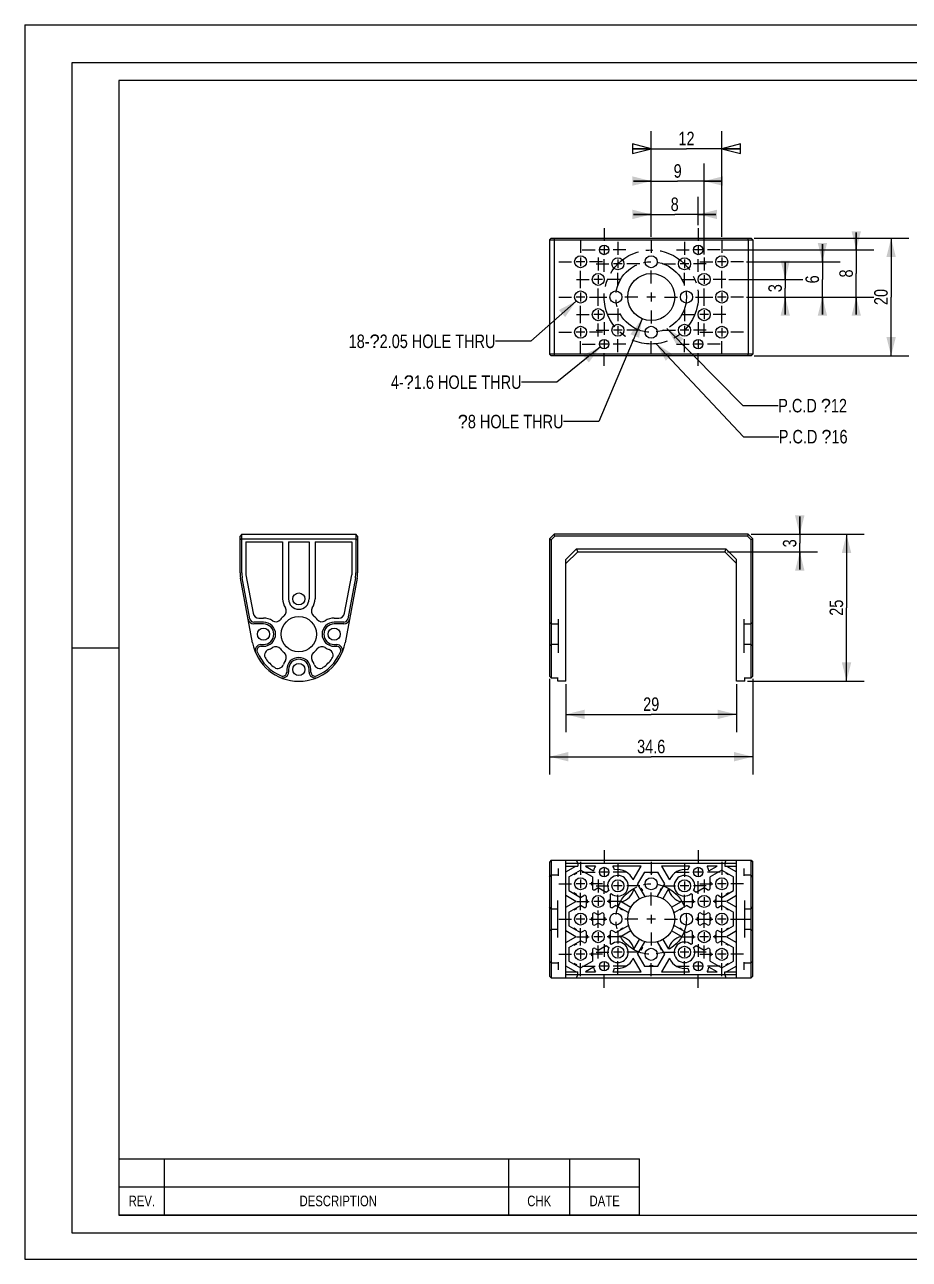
# Model space of a CAD drawing. Header units: millimetres. Extents: x 0 to 297, y 0 to 210.
# Drawn here: x 0 to 150.4, y 0 to 210 of the extents above; entities that cross this region are included whole.
import ezdxf

# ---------------------------------------------------------------- set-up
doc = ezdxf.new("R2010")
doc.units = ezdxf.units.MM
doc.header["$LTSCALE"] = 16.335
doc.linetypes.add('CENTER', pattern=[0.6, 0.375, -0.075, 0.075, -0.075])
doc.layers.get('0').update_dxf_attribs({"linetype": 'CONTINUOUS'})
doc.layers.add('02___PRT_ALL_AXES', color=7, linetype='CONTINUOUS')
doc.layers.add('DEFAULT_1', color=7, linetype='CENTER')
doc.styles.get("Standard").update_dxf_attribs({"font": 'txt', "width": 0.8})
doc.styles.add('TEXTSTYLE_3', font='symbol_asme.ttf')
doc.dimstyles.new('DIMSTYLE_1', dxfattribs={"dimtxt": 2.3, "dimasz": 3.2, "dimexe": 3, "dimexo": 0.5, "dimgap": 0.575, "dimtad": 1, "dimdsep": 46, "dimtxsty": 'Standard', "dimblk": '_FILLED', "dimblk1": '_FILLED', "dimblk2": '_FILLED', "dimcen": 0.09, "dimazin": 2, "dimtp": 0.2, "dimtm": 0.2, "dimtfac": 1, "dimtofl": 0, "dimtmove": 0, "dimatfit": 3, "dimldrblk": '_FILLED', "dimfxl": 0, "dimtolj": 1, "dimarcsym": 0})
doc.dimstyles.new('DIMSTYLE_2', dxfattribs={"dimtxt": 2.3, "dimasz": 3.2, "dimexe": 3, "dimexo": 0.5, "dimgap": 0.575, "dimtad": 1, "dimdsep": 46, "dimtxsty": 'Standard', "dimblk": '_FILLED', "dimblk1": '_FILLED', "dimblk2": '_FILLED', "dimcen": 0.09, "dimazin": 2, "dimtp": 0.1, "dimtm": 0.1, "dimtfac": 1, "dimtofl": 0, "dimtmove": 0, "dimatfit": 3, "dimldrblk": '_FILLED', "dimfxl": 0, "dimtolj": 1, "dimarcsym": 0})
doc.dimstyles.new('DIMSTYLE_3', dxfattribs={"dimtxt": 2.3, "dimasz": 3.2, "dimexe": 3, "dimexo": 0.5, "dimgap": 0.575, "dimtad": 1, "dimdsep": 46, "dimtxsty": 'Standard', "dimblk": '_FILLED', "dimblk1": '_FILLED', "dimblk2": '_FILLED', "dimcen": 0.09, "dimazin": 2, "dimtp": 0.3, "dimtm": 0.3, "dimtfac": 1, "dimtofl": 0, "dimtmove": 0, "dimatfit": 3, "dimldrblk": '_FILLED', "dimfxl": 0, "dimtolj": 1, "dimarcsym": 0})
doc.dimstyles.get("Standard").update_dxf_attribs({"dimtxt": 2.3, "dimasz": 3.2, "dimexe": 3, "dimexo": 0.5, "dimtad": 1, "dimdsep": 46, "dimtxsty": 'Standard', "dimblk": '_FILLED', "dimblk1": '_FILLED', "dimblk2": '_FILLED', "dimcen": 0.09, "dimazin": 2, "dimtol": 1, "dimtp": 0.01, "dimtm": 0.01, "dimtfac": 1, "dimtofl": 0, "dimtmove": 0, "dimatfit": 3, "dimldrblk": '_FILLED', "dimfxl": 0, "dimtolj": 1, "dimarcsym": 0})

# ---------------------------------------------------------------- blocks, each defined once
blk = doc.blocks.new('_FILLED')
at = {"color": 0, "linetype": 'ByBlock'}
blk.add_solid([(0, 0), (-1, 0.25), (-1, -0.25)], dxfattribs=at)
blk = doc.blocks.new('*D2')
at = {"color": 2, "linetype": 'Continuous'}
for p, q in [((124.02, 173.68), (150.31, 173.68)), ((147.31, 173.68), (147.31, 163.68)), ((147.31, 153.68), (147.31, 163.68)), ((124.02, 153.68), (150.31, 153.68))]:
    blk.add_line(p, q, dxfattribs=at)
at = {"color": 2, "linetype": 'Continuous', "xscale": 3.2, "yscale": 3.2, "zscale": 3.2}
for p, rotation in [((147.31, 173.68), 90), ((147.31, 153.68), 270)]:
    blk.add_blockref('_FILLED', p, dxfattribs=dict(at, rotation=rotation))
at = {"color": 2, "linetype": 'Continuous', "insert": (144.43, 163.68), "char_height": 2.3, "width": 3.68, "attachment_point": 2, "rotation": 90, "line_spacing_factor": 0.9}
blk.add_mtext('20', dxfattribs=at)
blk = doc.blocks.new('*D3')
at = {"color": 2, "linetype": 'Continuous'}
for p, q in [((135.63, 169.68), (135.63, 172.68)), ((135.63, 172.68), (135.63, 166.68)), ((122.73, 169.68), (138.63, 169.68)), ((135.63, 160.68), (135.63, 166.68)), ((122.73, 163.68), (138.63, 163.68)), ((135.63, 163.68), (135.63, 160.68))]:
    blk.add_line(p, q, dxfattribs=at)
at = {"color": 2, "linetype": 'Continuous', "xscale": 3.2, "yscale": 3.2, "zscale": 3.2}
for p, rotation in [((135.63, 169.68), 270), ((135.63, 163.68), 90)]:
    blk.add_blockref('_FILLED', p, dxfattribs=dict(at, rotation=rotation))
at = {"color": 2, "linetype": 'Continuous', "insert": (132.75, 166.68), "char_height": 2.3, "width": 1.84, "attachment_point": 2, "rotation": 90, "line_spacing_factor": 0.9}
blk.add_mtext('6', dxfattribs=at)
blk = doc.blocks.new('*D4')
at = {"color": 2, "linetype": 'Continuous'}
for p, q in [((129.31, 166.68), (129.31, 169.68)), ((129.31, 169.68), (129.31, 165.18)), ((119.73, 166.68), (132.31, 166.68)), ((129.31, 160.68), (129.31, 165.18)), ((122.73, 163.68), (132.31, 163.68)), ((129.31, 163.68), (129.31, 160.68))]:
    blk.add_line(p, q, dxfattribs=at)
at = {"color": 2, "linetype": 'Continuous', "xscale": 3.2, "yscale": 3.2, "zscale": 3.2}
for p, rotation in [((129.31, 166.68), 270), ((129.31, 163.68), 90)]:
    blk.add_blockref('_FILLED', p, dxfattribs=dict(at, rotation=rotation))
at = {"color": 2, "linetype": 'Continuous', "insert": (126.43, 165.18), "char_height": 2.3, "width": 1.84, "attachment_point": 2, "rotation": 90, "line_spacing_factor": 0.9}
blk.add_mtext('3', dxfattribs=at)
blk = doc.blocks.new('*D5')
at = {"color": 2, "linetype": 'Continuous'}
for p, q in [((89.22, 98.74), (89.22, 82.49)), ((123.82, 98.74), (123.82, 82.49)), ((89.22, 85.49), (106.52, 85.49)), ((123.82, 85.49), (106.52, 85.49))]:
    blk.add_line(p, q, dxfattribs=at)
at = {"color": 2, "linetype": 'Continuous', "xscale": 3.2, "yscale": 3.2, "zscale": 3.2, "rotation": 180}
blk.add_blockref('_FILLED', (89.22, 85.49), dxfattribs=at)
at = {"color": 2, "linetype": 'Continuous', "xscale": 3.2, "yscale": 3.2, "zscale": 3.2}
blk.add_blockref('_FILLED', (123.82, 85.49), dxfattribs=at)
at = {"color": 2, "linetype": 'Continuous', "insert": (106.52, 88.37), "char_height": 2.3, "width": 7.36, "attachment_point": 2, "line_spacing_factor": 0.9}
blk.add_mtext('34.6', dxfattribs=at)
blk = doc.blocks.new('*D6')
at = {"color": 2, "linetype": 'Continuous'}
for p, q in [((123.52, 123.33), (142.73, 123.33)), ((139.73, 123.33), (139.73, 110.83)), ((139.73, 98.33), (139.73, 110.83)), ((122.92, 98.33), (142.73, 98.33))]:
    blk.add_line(p, q, dxfattribs=at)
at = {"color": 2, "linetype": 'Continuous', "xscale": 3.2, "yscale": 3.2, "zscale": 3.2}
for p, rotation in [((139.73, 123.33), 90), ((139.73, 98.33), 270)]:
    blk.add_blockref('_FILLED', p, dxfattribs=dict(at, rotation=rotation))
at = {"color": 2, "linetype": 'Continuous', "insert": (136.85, 110.83), "char_height": 2.3, "width": 3.68, "attachment_point": 2, "rotation": 90, "line_spacing_factor": 0.9}
blk.add_mtext('25', dxfattribs=at)
blk = doc.blocks.new('*D7')
at = {"color": 2, "linetype": 'Continuous'}
for p, q in [((92.02, 97.83), (92.02, 89.69)), ((121.02, 97.83), (121.02, 89.69)), ((92.02, 92.69), (106.52, 92.69)), ((121.02, 92.69), (106.52, 92.69))]:
    blk.add_line(p, q, dxfattribs=at)
at = {"color": 2, "linetype": 'Continuous', "xscale": 3.2, "yscale": 3.2, "zscale": 3.2, "rotation": 180}
blk.add_blockref('_FILLED', (92.02, 92.69), dxfattribs=at)
at = {"color": 2, "linetype": 'Continuous', "xscale": 3.2, "yscale": 3.2, "zscale": 3.2}
blk.add_blockref('_FILLED', (121.02, 92.69), dxfattribs=at)
at = {"color": 2, "linetype": 'Continuous', "insert": (106.52, 95.57), "char_height": 2.3, "width": 3.68, "attachment_point": 2, "line_spacing_factor": 0.9}
blk.add_mtext('29', dxfattribs=at)
blk = doc.blocks.new('*D8')
at = {"color": 2, "linetype": 'Continuous'}
for p, q in [((141.38, 171.68), (141.38, 174.68)), ((141.38, 174.68), (141.38, 167.68)), ((118.73, 171.68), (144.38, 171.68)), ((141.38, 160.68), (141.38, 167.68)), ((122.73, 163.68), (144.38, 163.68)), ((141.38, 163.68), (141.38, 160.68))]:
    blk.add_line(p, q, dxfattribs=at)
at = {"color": 2, "linetype": 'Continuous', "xscale": 3.2, "yscale": 3.2, "zscale": 3.2}
for p, rotation in [((141.38, 171.68), 270), ((141.38, 163.68), 90)]:
    blk.add_blockref('_FILLED', p, dxfattribs=dict(at, rotation=rotation))
at = {"color": 2, "linetype": 'Continuous', "insert": (138.51, 167.68), "char_height": 2.3, "width": 1.84, "attachment_point": 2, "rotation": 90, "line_spacing_factor": 0.9}
blk.add_mtext('8', dxfattribs=at)
blk = doc.blocks.new('*D9')
at = {"color": 2, "linetype": 'Continuous'}
for p, q in [((106.52, 173.89), (106.52, 180.73)), ((114.52, 175.89), (114.52, 180.73)), ((106.52, 177.73), (103.52, 177.73)), ((103.52, 177.73), (110.52, 177.73)), ((117.52, 177.73), (110.52, 177.73)), ((114.52, 177.73), (117.52, 177.73))]:
    blk.add_line(p, q, dxfattribs=at)
at = {"color": 2, "linetype": 'Continuous', "xscale": 3.2, "yscale": 3.2, "zscale": 3.2}
blk.add_blockref('_FILLED', (106.52, 177.73), dxfattribs=at)
at = {"color": 2, "linetype": 'Continuous', "xscale": 3.2, "yscale": 3.2, "zscale": 3.2, "rotation": 180}
blk.add_blockref('_FILLED', (114.52, 177.73), dxfattribs=at)
at = {"color": 2, "linetype": 'Continuous', "insert": (110.52, 180.6), "char_height": 2.3, "width": 1.84, "attachment_point": 2, "line_spacing_factor": 0.9}
blk.add_mtext('8', dxfattribs=at)
blk = doc.blocks.new('*D10')
at = {"color": 2, "linetype": 'Continuous'}
for p, q in [((106.52, 173.89), (106.52, 186.4)), ((115.52, 170.89), (115.52, 186.4)), ((106.52, 183.4), (103.52, 183.4)), ((103.52, 183.4), (111.02, 183.4)), ((118.52, 183.4), (111.02, 183.4)), ((115.52, 183.4), (118.52, 183.4))]:
    blk.add_line(p, q, dxfattribs=at)
at = {"color": 2, "linetype": 'Continuous', "xscale": 3.2, "yscale": 3.2, "zscale": 3.2}
blk.add_blockref('_FILLED', (106.52, 183.4), dxfattribs=at)
at = {"color": 2, "linetype": 'Continuous', "xscale": 3.2, "yscale": 3.2, "zscale": 3.2, "rotation": 180}
blk.add_blockref('_FILLED', (115.52, 183.4), dxfattribs=at)
at = {"color": 2, "linetype": 'Continuous', "insert": (111.02, 186.27), "char_height": 2.3, "width": 1.84, "attachment_point": 2, "line_spacing_factor": 0.9}
blk.add_mtext('9', dxfattribs=at)
blk = doc.blocks.new('_CLOSED')
at = {"color": 0, "linetype": 'ByBlock'}
for p, q in [((0, 0), (-1, 0.25)), ((-1, 0.25), (-1, -0.25)), ((-1, -0.25), (0, 0)), ((-1, 0), (0, 0))]:
    blk.add_line(p, q, dxfattribs=at)
blk = doc.blocks.new('*D11')
at = {"color": 2, "linetype": 'Continuous'}
for p, q in [((106.52, 173.89), (106.52, 191.91)), ((118.52, 173.89), (118.52, 191.91)), ((106.52, 188.91), (103.52, 188.91)), ((103.52, 188.91), (112.52, 188.91)), ((121.52, 188.91), (112.52, 188.91)), ((118.52, 188.91), (121.52, 188.91))]:
    blk.add_line(p, q, dxfattribs=at)
at = {"color": 2, "linetype": 'Continuous', "xscale": 3.2, "yscale": 3.2, "zscale": 3.2}
blk.add_blockref('_CLOSED', (106.52, 188.91), dxfattribs=at)
at = {"color": 2, "linetype": 'Continuous', "xscale": 3.2, "yscale": 3.2, "zscale": 3.2, "rotation": 180}
blk.add_blockref('_CLOSED', (118.52, 188.91), dxfattribs=at)
at = {"color": 2, "linetype": 'Continuous', "insert": (112.52, 191.79), "char_height": 2.3, "width": 3.68, "attachment_point": 2, "line_spacing_factor": 0.9}
blk.add_mtext('12', dxfattribs=at)
blk = doc.blocks.new('*D12')
at = {"color": 2, "linetype": 'Continuous'}
for p, q in [((131.78, 123.33), (131.78, 126.33)), ((131.78, 126.33), (131.78, 121.83)), ((123.52, 123.33), (134.78, 123.33)), ((131.78, 117.33), (131.78, 121.83)), ((119.52, 120.33), (134.78, 120.33)), ((131.78, 120.33), (131.78, 117.33))]:
    blk.add_line(p, q, dxfattribs=at)
at = {"color": 2, "linetype": 'Continuous', "xscale": 3.2, "yscale": 3.2, "zscale": 3.2}
for p, rotation in [((131.78, 123.33), 270), ((131.78, 120.33), 90)]:
    blk.add_blockref('_FILLED', p, dxfattribs=dict(at, rotation=rotation))
at = {"color": 2, "linetype": 'Continuous', "insert": (128.91, 121.78), "char_height": 2.3, "width": 1.84, "attachment_point": 2, "rotation": 90, "line_spacing_factor": 0.9}
blk.add_mtext('3', dxfattribs=at)

msp = doc.modelspace()

# ---------------------------------------------------------------- linework, layer by layer
at = {"color": 7, "linetype": 'Continuous'}
for p, q in [((0, 210), (0, 0)), ((0, 210), (297, 210)), ((8, 203.5), (8, 4.5)), ((293, 203.5), (8, 203.5)), ((89.22, 173.381), (89.52, 173.681)), ((89.22, 173.381), (89.22, 153.981)), ((89.22, 173.381), (123.82, 173.381)), ((89.52, 173.681), (123.52, 173.681)), ((90.02, 173.381), (90.145, 173.681)), ((90.02, 173.381), (90.02, 153.981)), ((122.896, 173.681), (123.02, 173.381)), ((123.02, 173.381), (123.02, 153.981)), ((123.82, 173.381), (123.52, 173.681)), ((123.82, 173.381), (123.82, 153.981)), ((89.22, 153.981), (89.52, 153.681)), ((123.82, 153.981), (89.22, 153.981)), ((123.52, 153.681), (89.52, 153.681)), ((90.145, 153.681), (90.02, 153.981)), ((123.02, 153.981), (122.896, 153.681)), ((123.82, 153.981), (123.52, 153.681)), ((36.909, 123.325), (36.609, 123.025)), ((36.609, 116.787), (36.609, 123.025)), ((36.909, 122.525), (36.609, 122.401)), ((36.909, 116.787), (36.909, 123.325)), ((36.909, 123.325), (56.309, 123.325)), ((36.909, 122.525), (56.309, 122.525)), ((37.609, 122.025), (37.609, 116.417)), ((37.609, 122.025), (43.859, 122.025)), ((43.859, 122.025), (43.859, 112.325)), ((44.859, 122.025), (44.859, 112.325)), ((44.859, 122.025), (48.359, 122.025)), ((48.359, 122.025), (48.359, 112.325)), ((49.359, 122.025), (49.359, 112.325)), ((49.359, 122.025), (55.609, 122.025)), ((55.609, 122.025), (55.609, 116.417)), ((56.309, 123.325), (56.309, 116.787)), ((56.609, 123.025), (56.309, 123.325)), ((56.309, 122.525), (56.609, 122.401)), ((56.609, 123.025), (56.609, 116.787)), ((90.02, 123.325), (89.22, 122.525)), ((89.22, 122.525), (89.22, 99.188)), ((89.22, 122.525), (89.52, 122.401)), ((90.145, 123.025), (89.52, 122.401)), ((89.52, 122.401), (89.52, 98.888)), ((90.145, 123.025), (90.02, 123.325)), ((123.02, 123.325), (90.02, 123.325)), ((122.896, 123.025), (90.145, 123.025)), ((123.02, 123.325), (122.896, 123.025)), ((123.52, 122.401), (122.896, 123.025)), ((123.82, 122.525), (123.02, 123.325)), ((123.82, 122.525), (123.52, 122.401)), ((123.52, 98.888), (123.52, 122.401)), ((123.82, 99.188), (123.82, 122.525)), ((92.02, 119.032), (93.813, 120.825)), ((92.02, 118.325), (94.02, 120.325)), ((94.02, 120.325), (93.813, 120.825)), ((93.813, 120.825), (119.227, 120.825)), ((94.02, 120.325), (119.02, 120.325)), ((119.227, 120.825), (119.02, 120.325)), ((119.02, 120.325), (121.02, 118.325)), ((119.227, 120.825), (121.02, 119.032)), ((92.02, 98.325), (92.02, 119.032)), ((121.02, 98.325), (121.02, 119.032)), ((38.744, 104.86), (36.693, 115.871)), ((38.288, 108.947), (36.988, 115.926)), ((37.609, 116.417), (38.824, 109.892)), ((54.393, 109.892), (55.609, 116.417)), ((56.524, 115.871), (54.473, 104.86)), ((56.229, 115.926), (54.929, 108.947)), ((40.609, 108.375), (38.976, 108.375)), ((40.609, 108.075), (38.976, 108.075)), ((39.807, 109.075), (40.609, 109.075)), ((52.609, 109.075), (53.41, 109.075)), ((54.241, 108.375), (52.609, 108.375)), ((54.241, 108.075), (52.609, 108.075)), ((89.52, 108.075), (89.22, 108.375)), ((89.52, 108.075), (90.72, 108.075)), ((90.72, 108.892), (90.72, 103.182)), ((122.32, 103.182), (122.32, 108.892)), ((122.32, 108.075), (123.52, 108.075)), ((123.52, 108.075), (123.82, 108.375)), ((8, 104), (16, 104)), ((40.171, 104.575), (40.609, 104.575)), ((40.171, 104.275), (40.609, 104.275)), ((52.609, 104.575), (53.046, 104.575)), ((52.609, 104.275), (53.046, 104.275)), ((89.52, 104.575), (89.22, 104.275)), ((90.72, 104.575), (89.52, 104.575)), ((123.52, 104.575), (122.32, 104.575)), ((123.52, 104.575), (123.82, 104.275)), ((44.559, 100.325), (44.559, 99.888)), ((44.859, 100.325), (44.859, 99.888)), ((48.359, 99.888), (48.359, 100.325)), ((48.659, 99.888), (48.659, 100.325)), ((89.22, 99.188), (89.52, 98.888)), ((89.52, 98.888), (90.62, 98.888)), ((90.62, 98.325), (90.62, 98.968)), ((122.42, 98.325), (122.42, 98.968)), ((122.42, 98.888), (123.52, 98.888)), ((123.82, 99.188), (123.52, 98.888)), ((92.02, 98.325), (90.62, 98.325)), ((122.42, 98.325), (121.02, 98.325)), ((89.52, 67.876), (89.22, 67.576)), ((89.22, 67.576), (89.22, 48.176)), ((89.52, 67.876), (89.52, 47.876)), ((89.52, 67.876), (123.52, 67.876)), ((92.02, 47.876), (92.02, 67.876)), ((92.02, 67.376), (121.02, 67.376)), ((94.02, 67.376), (93.813, 67.876)), ((94.02, 67.376), (94.02, 66.876)), ((119.227, 67.876), (119.02, 67.376)), ((119.02, 67.376), (119.02, 66.876)), ((121.02, 47.876), (121.02, 67.876)), ((123.52, 47.876), (123.52, 67.876)), ((123.52, 67.876), (123.82, 67.576)), ((123.82, 48.176), (123.82, 67.576)), ((89.22, 65.013), (89.52, 65.313)), ((90.72, 65.313), (89.52, 65.313)), ((90.72, 66.491), (90.72, 65.233)), ((92.02, 65.896), (93.716, 66.876)), ((92.02, 66.876), (94.02, 66.876)), ((92.52, 65.03), (94.52, 66.185)), ((93.364, 65.379), (93.304, 65.483)), ((93.797, 65.629), (93.364, 65.379)), ((93.737, 65.733), (93.797, 65.629)), ((96.52, 65.03), (94.52, 66.185)), ((95.324, 66.876), (96.73, 66.064)), ((97.024, 66.876), (95.324, 66.876)), ((104.788, 66.876), (100.017, 66.876)), ((103.429, 64.522), (104.788, 66.876)), ((105.366, 65.876), (104.211, 63.876)), ((105.366, 65.876), (107.675, 65.876)), ((106.27, 65.756), (106.27, 65.876)), ((106.77, 65.756), (106.27, 65.756)), ((106.77, 65.876), (106.77, 65.756)), ((108.83, 63.876), (107.675, 65.876)), ((108.252, 66.876), (109.611, 64.522)), ((113.024, 66.876), (108.252, 66.876)), ((117.716, 66.876), (116.017, 66.876)), ((116.31, 66.064), (117.716, 66.876)), ((118.52, 66.185), (116.52, 65.03)), ((118.52, 66.185), (120.52, 65.03)), ((119.02, 66.876), (121.02, 66.876)), ((119.244, 65.629), (119.304, 65.733)), ((119.677, 65.379), (119.244, 65.629)), ((119.324, 66.876), (121.02, 65.896)), ((119.737, 65.483), (119.677, 65.379)), ((122.32, 65.233), (122.32, 66.491)), ((123.52, 65.313), (122.32, 65.313)), ((123.82, 65.013), (123.52, 65.313)), ((92.52, 65.03), (92.52, 62.721)), ((96.4, 63.626), (96.4, 64.126)), ((96.4, 64.126), (96.52, 64.126)), ((96.52, 63.626), (96.4, 63.626)), ((96.52, 65.03), (96.52, 63.127)), ((97.52, 63.185), (96.97, 62.868)), ((98.887, 62.396), (97.52, 63.185)), ((104.52, 61.34), (103.561, 63.001)), ((105.366, 61.876), (104.211, 63.876)), ((104.663, 63.092), (104.767, 63.152)), ((104.767, 63.152), (105.017, 62.719)), ((107.675, 61.876), (108.83, 63.876)), ((108.023, 62.719), (108.273, 63.152)), ((108.273, 63.152), (108.377, 63.092)), ((109.479, 63.001), (108.52, 61.34)), ((115.52, 63.185), (114.154, 62.396)), ((116.07, 62.868), (115.52, 63.185)), ((116.52, 63.127), (116.52, 65.03)), ((116.52, 64.126), (116.64, 64.126)), ((116.64, 63.626), (116.52, 63.626)), ((116.64, 64.126), (116.64, 63.626)), ((120.52, 62.721), (120.52, 65.03)), ((90.62, 54.733), (90.62, 61.019)), ((93.716, 60.876), (92.02, 61.855)), ((92.52, 62.721), (94.52, 61.566)), ((93.304, 62.269), (93.364, 62.373)), ((93.364, 62.373), (93.797, 62.123)), ((93.797, 62.123), (93.737, 62.019)), ((94.52, 61.566), (95.07, 61.884)), ((95.52, 60.127), (95.52, 61.624)), ((95.52, 61.126), (95.64, 61.126)), ((95.64, 61.126), (95.64, 60.626)), ((99.308, 62.731), (98.887, 62.396)), ((99.4, 60.626), (99.4, 61.126)), ((99.4, 61.126), (99.52, 61.126)), ((99.52, 62.03), (99.731, 62.198)), ((99.52, 62.03), (99.52, 60.127)), ((105.017, 62.719), (104.913, 62.659)), ((105.366, 61.876), (105.366, 61.705)), ((107.675, 61.705), (107.675, 61.876)), ((108.127, 62.659), (108.023, 62.719)), ((113.309, 62.198), (113.52, 62.03)), ((113.52, 60.127), (113.52, 62.03)), ((113.52, 61.126), (113.64, 61.126)), ((113.64, 61.126), (113.64, 60.626)), ((114.154, 62.396), (113.733, 62.731)), ((117.4, 61.126), (117.52, 61.126)), ((117.4, 60.626), (117.4, 61.126)), ((117.52, 61.624), (117.52, 60.127)), ((117.97, 61.884), (118.52, 61.566)), ((118.52, 61.566), (120.52, 62.721)), ((119.244, 62.123), (119.677, 62.373)), ((119.304, 62.019), (119.244, 62.123)), ((121.02, 61.855), (119.324, 60.876)), ((119.677, 62.373), (119.737, 62.269)), ((122.42, 54.733), (122.42, 61.019)), ((89.52, 59.626), (89.22, 59.926)), ((89.52, 59.626), (90.62, 59.626)), ((92.02, 59.896), (93.716, 60.876)), ((92.52, 59.03), (94.52, 60.185)), ((92.52, 59.03), (92.52, 56.721)), ((93.364, 59.379), (93.304, 59.483)), ((93.797, 59.629), (93.364, 59.379)), ((93.737, 59.733), (93.797, 59.629)), ((95.07, 59.868), (94.52, 60.185)), ((95.64, 60.626), (95.52, 60.626)), ((96.97, 58.884), (97.52, 58.566)), ((97.52, 58.566), (98.07, 58.884)), ((99.52, 60.626), (99.4, 60.626)), ((100.52, 60.185), (99.97, 59.868)), ((100.52, 60.185), (102.52, 59.03)), ((101.244, 59.629), (101.304, 59.733)), ((101.677, 59.379), (101.244, 59.629)), ((101.395, 60.835), (103.056, 59.876)), ((101.737, 59.483), (101.677, 59.379)), ((102.691, 59.03), (102.52, 59.03)), ((109.984, 59.876), (111.645, 60.835)), ((110.52, 59.03), (110.35, 59.03)), ((110.52, 59.03), (112.52, 60.185)), ((111.364, 59.379), (111.304, 59.483)), ((111.797, 59.629), (111.364, 59.379)), ((111.737, 59.733), (111.797, 59.629)), ((113.07, 59.868), (112.52, 60.185)), ((113.64, 60.626), (113.52, 60.626)), ((114.97, 58.884), (115.52, 58.566)), ((115.52, 58.566), (116.07, 58.884)), ((117.52, 60.626), (117.4, 60.626)), ((118.52, 60.185), (117.97, 59.868)), ((118.52, 60.185), (120.52, 59.03)), ((119.244, 59.629), (119.304, 59.733)), ((119.677, 59.379), (119.244, 59.629)), ((119.324, 60.876), (121.02, 59.896)), ((119.737, 59.483), (119.677, 59.379)), ((120.52, 56.721), (120.52, 59.03)), ((122.42, 59.626), (123.52, 59.626)), ((123.52, 59.626), (123.82, 59.926)), ((92.52, 56.721), (94.52, 55.566)), ((96.4, 57.626), (96.4, 58.126)), ((96.4, 58.126), (96.52, 58.126)), ((96.52, 57.626), (96.4, 57.626)), ((96.52, 58.624), (96.52, 57.127)), ((97.52, 57.185), (96.97, 56.868)), ((98.07, 56.868), (97.52, 57.185)), ((98.52, 57.127), (98.52, 58.624)), ((98.52, 58.126), (98.64, 58.126)), ((98.64, 57.626), (98.52, 57.626)), ((98.64, 58.126), (98.64, 57.626)), ((100.52, 55.566), (102.52, 56.721)), ((102.52, 56.721), (102.691, 56.721)), ((110.35, 56.721), (110.52, 56.721)), ((110.52, 56.721), (112.52, 55.566)), ((114.4, 58.126), (114.52, 58.126)), ((114.4, 57.626), (114.4, 58.126)), ((114.52, 57.626), (114.4, 57.626)), ((114.52, 58.624), (114.52, 57.127)), ((115.52, 57.185), (114.97, 56.868)), ((116.07, 56.868), (115.52, 57.185)), ((116.52, 57.127), (116.52, 58.624)), ((116.52, 58.126), (116.64, 58.126)), ((116.64, 57.626), (116.52, 57.626)), ((116.64, 58.126), (116.64, 57.626)), ((118.52, 55.566), (120.52, 56.721)), ((89.52, 56.126), (89.22, 55.826)), ((90.62, 56.126), (89.52, 56.126)), ((93.716, 54.876), (92.02, 55.855)), ((92.02, 53.896), (93.716, 54.876)), ((93.304, 56.269), (93.364, 56.373)), ((93.364, 56.373), (93.797, 56.123)), ((93.797, 56.123), (93.737, 56.019)), ((94.52, 55.566), (95.07, 55.884)), ((95.52, 54.127), (95.52, 55.624)), ((95.52, 55.126), (95.64, 55.126)), ((95.64, 54.626), (95.52, 54.626)), ((95.64, 55.126), (95.64, 54.626)), ((99.4, 54.626), (99.4, 55.126)), ((99.4, 55.126), (99.52, 55.126)), ((99.52, 54.626), (99.4, 54.626)), ((99.52, 55.624), (99.52, 53.721)), ((99.97, 55.884), (100.52, 55.566)), ((101.244, 56.123), (101.677, 56.373)), ((101.304, 56.019), (101.244, 56.123)), ((103.056, 55.876), (101.395, 54.917)), ((101.677, 56.373), (101.737, 56.269)), ((111.645, 54.917), (109.984, 55.876)), ((111.304, 56.269), (111.364, 56.373)), ((111.364, 56.373), (111.797, 56.123)), ((111.797, 56.123), (111.737, 56.019)), ((112.52, 55.566), (113.07, 55.884)), ((113.52, 53.721), (113.52, 55.624)), ((113.52, 55.126), (113.64, 55.126)), ((113.64, 54.626), (113.52, 54.626)), ((113.64, 55.126), (113.64, 54.626)), ((117.4, 55.126), (117.52, 55.126)), ((117.4, 54.626), (117.4, 55.126)), ((117.52, 54.626), (117.4, 54.626)), ((117.52, 55.624), (117.52, 54.127)), ((117.97, 55.884), (118.52, 55.566)), ((119.244, 56.123), (119.677, 56.373)), ((119.304, 56.019), (119.244, 56.123)), ((121.02, 55.855), (119.324, 54.876)), ((119.324, 54.876), (121.02, 53.896)), ((119.677, 56.373), (119.737, 56.269)), ((123.52, 56.126), (122.42, 56.126)), ((123.52, 56.126), (123.82, 55.826)), ((92.52, 53.03), (94.52, 54.185)), ((92.52, 53.03), (92.52, 50.721)), ((93.364, 53.379), (93.304, 53.483)), ((93.797, 53.629), (93.364, 53.379)), ((93.737, 53.733), (93.797, 53.629)), ((95.07, 53.868), (94.52, 54.185)), ((96.52, 52.624), (96.52, 50.721)), ((96.97, 52.884), (97.52, 52.566)), ((97.52, 52.566), (98.887, 53.355)), ((98.887, 53.355), (99.308, 53.02)), ((99.731, 53.553), (99.52, 53.721)), ((103.561, 52.751), (104.52, 54.412)), ((104.211, 51.876), (105.366, 53.876)), ((104.767, 52.599), (104.663, 52.659)), ((105.017, 53.032), (104.767, 52.599)), ((104.913, 53.092), (105.017, 53.032)), ((105.366, 54.046), (105.366, 53.876)), ((107.675, 53.876), (107.675, 54.046)), ((108.83, 51.876), (107.675, 53.876)), ((108.023, 53.032), (108.127, 53.092)), ((108.273, 52.599), (108.023, 53.032)), ((108.377, 52.659), (108.273, 52.599)), ((108.52, 54.412), (109.479, 52.751)), ((113.52, 53.721), (113.309, 53.553)), ((113.733, 53.02), (114.154, 53.355)), ((114.154, 53.355), (115.52, 52.566)), ((115.52, 52.566), (116.07, 52.884)), ((116.52, 50.721), (116.52, 52.624)), ((118.52, 54.185), (117.97, 53.868)), ((118.52, 54.185), (120.52, 53.03)), ((119.244, 53.629), (119.304, 53.733)), ((119.677, 53.379), (119.244, 53.629)), ((119.737, 53.483), (119.677, 53.379)), ((120.52, 50.721), (120.52, 53.03)), ((89.22, 50.739), (89.52, 50.439)), ((89.52, 50.439), (90.72, 50.439)), ((90.72, 50.519), (90.72, 49.26)), ((92.52, 50.721), (94.52, 49.566)), ((94.52, 49.566), (96.52, 50.721)), ((96.4, 51.626), (96.4, 52.126)), ((96.4, 52.126), (96.52, 52.126)), ((96.52, 51.626), (96.4, 51.626)), ((104.788, 48.876), (103.429, 51.23)), ((104.211, 51.876), (105.366, 49.876)), ((107.675, 49.876), (108.83, 51.876)), ((109.611, 51.23), (108.252, 48.876)), ((116.52, 52.126), (116.64, 52.126)), ((116.64, 51.626), (116.52, 51.626)), ((116.52, 50.721), (118.52, 49.566)), ((116.64, 52.126), (116.64, 51.626)), ((118.52, 49.566), (120.52, 50.721)), ((122.32, 49.26), (122.32, 50.519)), ((122.32, 50.439), (123.52, 50.439)), ((123.82, 50.739), (123.52, 50.439)), ((93.716, 48.876), (92.02, 49.855)), ((92.02, 48.876), (94.02, 48.876)), ((121.02, 48.376), (92.02, 48.376)), ((93.304, 50.269), (93.364, 50.373)), ((93.364, 50.373), (93.797, 50.123)), ((93.797, 50.123), (93.737, 50.019)), ((93.813, 47.876), (94.02, 48.376)), ((94.02, 48.376), (94.02, 48.876)), ((96.73, 49.688), (95.324, 48.876)), ((95.324, 48.876), (97.024, 48.876)), ((100.017, 48.876), (104.788, 48.876)), ((105.366, 49.876), (107.675, 49.876)), ((106.27, 49.996), (106.77, 49.996)), ((106.27, 49.876), (106.27, 49.996)), ((106.77, 49.996), (106.77, 49.876)), ((108.252, 48.876), (113.024, 48.876)), ((116.017, 48.876), (117.716, 48.876)), ((117.716, 48.876), (116.31, 49.688)), ((119.02, 48.876), (121.02, 48.876)), ((119.02, 48.376), (119.02, 48.876)), ((119.02, 48.376), (119.227, 47.876)), ((119.244, 50.123), (119.677, 50.373)), ((119.304, 50.019), (119.244, 50.123)), ((121.02, 49.855), (119.324, 48.876)), ((119.677, 50.373), (119.737, 50.269)), ((89.52, 47.876), (89.22, 48.176)), ((89.52, 47.876), (123.52, 47.876)), ((123.52, 47.876), (123.82, 48.176)), ((8, 4.5), (293, 4.5)), ((0, 0), (297, 0))]:
    msp.add_line(p, q, dxfattribs=at)
at = {"color": 1, "linetype": 'Continuous'}
for p, q in [((16, 200.5), (16, 7.5)), ((290, 200.5), (16, 200.5)), ((16, 7.5), (290, 7.5))]:
    msp.add_line(p, q, dxfattribs=at)
at = {"color": 2, "linetype": 'Continuous'}
for p, q in [((16.042, 7.546), (16.042, 17.078)), ((16.042, 17.078), (104.542, 17.078)), ((23.792, 7.546), (23.792, 17.078)), ((82.292, 7.546), (82.292, 17.078)), ((92.667, 7.546), (92.667, 17.078)), ((104.542, 7.546), (104.542, 17.078)), ((16.042, 12.312), (104.542, 12.312)), ((16.042, 7.546), (104.542, 7.546))]:
    msp.add_line(p, q, dxfattribs=at)
at = {"color": 7, "linetype": 'Continuous'}
for centre, radius in [((98.52, 171.681), 0.8), ((114.52, 171.681), 0.8), ((98.52, 155.681), 0.8), ((114.52, 155.681), 0.8), ((46.609, 106.325), 3), ((46.609, 100.325), 1.025), ((98.52, 65.876), 0.8), ((114.52, 65.876), 0.8), ((94.52, 63.876), 1.025), ((100.863, 63.533), 1.025), ((106.52, 63.876), 1.025), ((112.177, 63.533), 1.025), ((118.52, 63.876), 1.025), ((97.52, 60.876), 1.025), ((106.52, 57.876), 4), ((115.52, 60.876), 1.025), ((94.52, 57.876), 1.025), ((100.52, 57.876), 1.025), ((112.52, 57.876), 1.025), ((118.52, 57.876), 1.025), ((97.52, 54.876), 1.025), ((115.52, 54.876), 1.025), ((94.52, 51.876), 1.025), ((100.863, 52.219), 1.025), ((106.52, 51.876), 1.025), ((112.177, 52.219), 1.025), ((118.52, 51.876), 1.025), ((98.52, 49.876), 0.8), ((114.52, 49.876), 0.8)]:
    msp.add_circle(centre, radius, dxfattribs=at)
for centre, radius, start, end in [((41.609, 116.787), 5, 180, 190.5501), ((41.609, 116.787), 4.7, 180, 190.5501), ((51.609, 116.787), 4.7, 349.4499, 360), ((51.609, 116.787), 5, 349.4499, 360), ((46.609, 112.325), 2.75, 180, 213.84475), ((46.609, 112.325), 1.75, 180, 360), ((46.609, 112.325), 2.75, 326.15525, 360), ((39.807, 110.075), 1, 190.5501, 270), ((46.609, 106.325), 4, 128.52912, 141.47088), ((43.494, 110.237), 1, 308.52912, 33.84475), ((49.723, 110.237), 1, 146.15525, 231.47088), ((46.609, 106.325), 4, 38.52912, 51.47088), ((53.41, 110.075), 1, 270, 349.4499), ((38.976, 109.075), 1, 190.5501, 270), ((38.976, 109.075), 0.7, 190.5501, 270), ((40.609, 106.325), 2.75, 56.15525, 90), ((40.609, 106.325), 2.05, 270, 90), ((40.609, 106.325), 1.75, 270, 90), ((42.697, 109.44), 1, 236.15525, 321.47088), ((50.52, 109.44), 1, 218.52912, 303.84475), ((52.609, 106.325), 2.05, 90, 270), ((52.609, 106.325), 1.75, 90, 270), ((52.609, 106.325), 2.75, 90, 123.84475), ((54.241, 109.075), 0.7, 270, 349.4499), ((54.241, 109.075), 1, 270, 349.4499), ((46.609, 106.325), 8, 190.5501, 349.4499), ((40.171, 103.575), 1, 90, 203.1324), ((40.171, 103.575), 0.7, 90, 203.1324), ((46.609, 106.325), 7.7, 203.1324, 246.8676), ((41.78, 102.763), 1, 108.20996, 216.41991), ((40.609, 106.325), 2.75, 288.20996, 303.84475), ((42.697, 103.211), 1, 38.52912, 123.84475), ((46.609, 106.325), 4, 218.52912, 231.47088), ((43.494, 102.414), 1, 326.15525, 51.47088), ((49.723, 102.414), 1, 128.52912, 213.84475), ((46.609, 106.325), 4, 308.52912, 321.47088), ((46.609, 106.325), 7.7, 293.1324, 336.8676), ((50.52, 103.211), 1, 56.15525, 141.47088), ((52.609, 106.325), 2.75, 236.15525, 251.79004), ((51.437, 102.763), 1, 323.58009, 71.79004), ((53.046, 103.575), 1, 336.8676, 90), ((53.046, 103.575), 0.7, 336.8676, 90), ((46.609, 106.325), 7, 216.41991, 233.58009), ((43.046, 101.497), 1, 233.58009, 341.79004), ((46.609, 100.325), 2.75, 146.15525, 161.79004), ((46.609, 100.325), 2.05, 0, 180), ((46.609, 100.325), 1.75, 0, 180), ((46.609, 100.325), 2.75, 18.20996, 33.84475), ((50.171, 101.497), 1, 198.20996, 306.41991), ((46.609, 106.325), 7, 306.41991, 323.58009), ((43.859, 99.888), 1, 246.8676, 360), ((43.859, 99.888), 0.7, 246.8676, 360), ((49.359, 99.888), 1, 180, 293.1324), ((49.359, 99.888), 0.7, 180, 293.1324), ((98.52, 65.876), 1.8, 146.25101, 173.99738), ((100.863, 63.533), 1.75, 229.68927, 207.26025), ((98.52, 65.876), 1.8, 11.07322, 33.74899), ((100.863, 63.533), 2.75, 21.08639, 102.10439), ((112.177, 63.533), 2.75, 77.89561, 158.91361), ((112.177, 63.533), 1.75, 332.73975, 310.31073), ((114.52, 65.876), 1.8, 146.25101, 168.92678), ((114.52, 65.876), 1.8, 6.00262, 33.74899), ((96.82, 63.127), 0.3, 180, 300), ((100.863, 63.533), 2.75, 281.15534, 348.84466), ((112.177, 63.533), 2.75, 191.15534, 258.84466), ((116.22, 63.127), 0.3, 240, 360), ((95.22, 61.624), 0.3, 0, 120), ((117.82, 61.624), 0.3, 60, 180), ((95.22, 60.127), 0.3, 240, 360), ((96.82, 58.624), 0.3, 60, 180), ((98.22, 58.624), 0.3, 0, 120), ((99.82, 60.127), 0.3, 180, 300), ((113.22, 60.127), 0.3, 240, 360), ((114.82, 58.624), 0.3, 60, 180), ((116.22, 58.624), 0.3, 0, 120), ((117.82, 60.127), 0.3, 180, 300), ((96.82, 57.127), 0.3, 180, 300), ((98.22, 57.127), 0.3, 240, 360), ((114.82, 57.127), 0.3, 180, 300), ((116.22, 57.127), 0.3, 240, 360), ((95.22, 55.624), 0.3, 0, 120), ((99.82, 55.624), 0.3, 60, 180), ((100.863, 52.219), 2.75, 11.15534, 78.84466), ((112.177, 52.219), 2.75, 101.15534, 168.84466), ((113.22, 55.624), 0.3, 0, 120), ((117.82, 55.624), 0.3, 60, 180), ((95.22, 54.127), 0.3, 240, 360), ((96.82, 52.624), 0.3, 60, 180), ((100.863, 52.219), 1.75, 152.73975, 130.31073), ((112.177, 52.219), 1.75, 49.68927, 27.26025), ((116.22, 52.624), 0.3, 0, 120), ((117.82, 54.127), 0.3, 180, 300), ((100.863, 52.219), 2.75, 257.89561, 338.91361), ((112.177, 52.219), 2.75, 201.08639, 282.10439), ((98.52, 49.876), 1.8, 186.00262, 213.74899), ((98.52, 49.876), 1.8, 326.25101, 348.92678), ((114.52, 49.876), 1.8, 191.07322, 213.74899), ((114.52, 49.876), 1.8, 326.25101, 353.99738)]:
    msp.add_arc(centre, radius, start, end, dxfattribs=at)
at = {"layer": '02___PRT_ALL_AXES', "color": 7, "linetype": 'CENTER'}
for p, q in [((98.52, 175.394), (98.52, 173.231)), ((114.52, 175.394), (114.52, 173.231)), ((94.52, 173.394), (94.52, 171.206)), ((100.863, 173.051), (100.863, 170.863)), ((106.52, 173.394), (106.52, 171.206)), ((112.177, 173.051), (112.177, 170.863)), ((118.52, 173.394), (118.52, 171.206)), ((94.808, 171.681), (96.97, 171.681)), ((97.52, 170.394), (97.52, 168.206)), ((98.52, 167.969), (98.52, 170.131)), ((102.233, 171.681), (100.07, 171.681)), ((110.808, 171.681), (112.97, 171.681)), ((114.52, 167.969), (114.52, 170.131)), ((115.52, 170.394), (115.52, 168.206)), ((118.233, 171.681), (116.07, 171.681)), ((90.808, 169.681), (92.995, 169.681)), ((94.52, 165.206), (94.52, 168.156)), ((98.233, 169.681), (96.045, 169.681)), ((97.151, 169.338), (99.338, 169.338)), ((104.576, 169.338), (102.388, 169.338)), ((106.52, 165.969), (106.52, 168.181)), ((108.465, 169.338), (110.652, 169.338)), ((115.89, 169.338), (113.702, 169.338)), ((114.808, 169.681), (116.995, 169.681)), ((118.52, 165.206), (118.52, 168.156)), ((122.233, 169.681), (120.045, 169.681)), ((93.808, 166.681), (95.995, 166.681)), ((101.233, 166.681), (99.045, 166.681)), ((100.863, 165.626), (100.863, 167.813)), ((111.808, 166.681), (113.995, 166.681)), ((112.177, 165.626), (112.177, 167.813)), ((119.233, 166.681), (117.045, 166.681)), ((97.52, 162.206), (97.52, 165.156)), ((115.52, 162.206), (115.52, 165.156)), ((90.808, 163.681), (92.995, 163.681)), ((94.52, 159.206), (94.52, 162.156)), ((96.045, 163.681), (98.995, 163.681)), ((100.863, 161.737), (100.863, 159.549)), ((104.233, 163.681), (102.02, 163.681)), ((108.808, 163.681), (111.02, 163.681)), ((112.177, 161.737), (112.177, 159.549)), ((114.045, 163.681), (116.995, 163.681)), ((118.52, 159.206), (118.52, 162.156)), ((122.233, 163.681), (120.045, 163.681)), ((93.808, 160.681), (95.995, 160.681)), ((101.233, 160.681), (99.045, 160.681)), ((106.52, 161.394), (106.52, 159.181)), ((111.808, 160.681), (113.995, 160.681)), ((119.233, 160.681), (117.045, 160.681)), ((90.808, 157.681), (92.995, 157.681)), ((98.233, 157.681), (96.045, 157.681)), ((97.151, 158.024), (99.338, 158.024)), ((97.52, 156.969), (97.52, 159.156)), ((98.52, 159.394), (98.52, 157.231)), ((104.576, 158.024), (102.388, 158.024)), ((108.465, 158.024), (110.652, 158.024)), ((115.89, 158.024), (113.702, 158.024)), ((114.52, 159.394), (114.52, 157.231)), ((114.808, 157.681), (116.995, 157.681)), ((115.52, 156.969), (115.52, 159.156)), ((122.233, 157.681), (120.045, 157.681)), ((94.52, 153.969), (94.52, 156.156)), ((94.808, 155.681), (96.97, 155.681)), ((102.233, 155.681), (100.07, 155.681)), ((100.863, 154.312), (100.863, 156.499)), ((106.52, 153.969), (106.52, 156.156)), ((110.808, 155.681), (112.97, 155.681)), ((112.177, 154.312), (112.177, 156.499)), ((118.233, 155.681), (116.07, 155.681)), ((118.52, 153.969), (118.52, 156.156)), ((98.52, 151.969), (98.52, 154.131)), ((114.52, 151.969), (114.52, 154.131)), ((98.52, 69.588), (98.52, 67.426)), ((114.52, 69.588), (114.52, 67.426)), ((94.52, 67.588), (94.52, 65.401)), ((100.863, 67.245), (100.863, 65.058)), ((106.52, 67.588), (106.52, 65.401)), ((112.177, 67.245), (112.177, 65.058)), ((118.52, 67.588), (118.52, 65.401)), ((94.808, 65.876), (96.97, 65.876)), ((102.233, 65.876), (100.07, 65.876)), ((110.808, 65.876), (112.97, 65.876)), ((118.233, 65.876), (116.07, 65.876)), ((90.808, 63.876), (92.995, 63.876)), ((98.233, 63.876), (96.045, 63.876)), ((97.151, 63.533), (99.338, 63.533)), ((97.52, 64.588), (97.52, 62.401)), ((98.52, 62.163), (98.52, 64.326)), ((104.576, 63.533), (102.388, 63.533)), ((108.465, 63.533), (110.652, 63.533)), ((115.89, 63.533), (113.702, 63.533)), ((114.52, 62.163), (114.52, 64.326)), ((114.808, 63.876), (116.995, 63.876)), ((115.52, 64.588), (115.52, 62.401)), ((122.233, 63.876), (120.045, 63.876)), ((94.52, 59.401), (94.52, 62.351)), ((100.863, 59.82), (100.863, 62.008)), ((106.52, 60.163), (106.52, 62.376)), ((112.177, 59.82), (112.177, 62.008)), ((118.52, 59.401), (118.52, 62.351)), ((93.808, 60.876), (95.995, 60.876)), ((97.52, 56.401), (97.52, 59.351)), ((101.233, 60.876), (99.045, 60.876)), ((111.808, 60.876), (113.995, 60.876)), ((115.52, 56.401), (115.52, 59.351)), ((119.233, 60.876), (117.045, 60.876)), ((90.808, 57.876), (92.995, 57.876)), ((96.045, 57.876), (98.995, 57.876)), ((104.233, 57.876), (102.02, 57.876)), ((108.808, 57.876), (111.02, 57.876)), ((114.045, 57.876), (116.995, 57.876)), ((120.02, 57.876), (123.32, 57.876)), ((93.808, 54.876), (95.995, 54.876)), ((94.52, 53.401), (94.52, 56.351)), ((101.233, 54.876), (99.045, 54.876)), ((100.863, 55.931), (100.863, 53.744)), ((106.52, 55.588), (106.52, 53.376)), ((111.808, 54.876), (113.995, 54.876)), ((112.177, 55.931), (112.177, 53.744)), ((119.233, 54.876), (117.045, 54.876)), ((118.52, 53.401), (118.52, 56.351)), ((97.52, 51.163), (97.52, 53.351)), ((98.52, 53.588), (98.52, 51.426)), ((114.52, 53.588), (114.52, 51.426)), ((115.52, 51.163), (115.52, 53.351)), ((90.808, 51.876), (92.995, 51.876)), ((98.233, 51.876), (96.045, 51.876)), ((97.151, 52.219), (99.338, 52.219)), ((100.863, 48.506), (100.863, 50.694)), ((104.576, 52.219), (102.388, 52.219)), ((108.465, 52.219), (110.652, 52.219)), ((112.177, 48.506), (112.177, 50.694)), ((115.89, 52.219), (113.702, 52.219)), ((114.808, 51.876), (116.995, 51.876)), ((122.233, 51.876), (120.045, 51.876)), ((94.52, 48.163), (94.52, 50.351)), ((94.808, 49.876), (96.97, 49.876)), ((98.52, 46.163), (98.52, 48.326)), ((102.233, 49.876), (100.07, 49.876)), ((106.52, 48.163), (106.52, 50.351)), ((110.808, 49.876), (112.97, 49.876)), ((114.52, 46.163), (114.52, 48.326)), ((118.233, 49.876), (116.07, 49.876)), ((118.52, 48.163), (118.52, 50.351))]:
    msp.add_line(p, q, dxfattribs=at)
at = {"layer": '02___PRT_ALL_AXES', "color": 7, "linetype": 'Continuous'}
for p, q in [((98.52, 172.424), (98.52, 170.939)), ((114.52, 172.424), (114.52, 170.939)), ((94.52, 170.424), (94.52, 168.939)), ((99.263, 171.681), (97.778, 171.681)), ((115.263, 171.681), (113.778, 171.681)), ((118.52, 170.424), (118.52, 168.939)), ((95.263, 169.681), (93.778, 169.681)), ((101.606, 169.338), (100.121, 169.338)), ((100.863, 170.081), (100.863, 168.596)), ((112.92, 169.338), (111.435, 169.338)), ((112.177, 170.081), (112.177, 168.596)), ((119.263, 169.681), (117.778, 169.681)), ((98.263, 166.681), (96.778, 166.681)), ((97.52, 167.424), (97.52, 165.939)), ((116.263, 166.681), (114.778, 166.681)), ((115.52, 167.424), (115.52, 165.939)), ((94.52, 164.424), (94.52, 162.939)), ((106.52, 164.424), (106.52, 162.939)), ((118.52, 164.424), (118.52, 162.939)), ((95.263, 163.681), (93.778, 163.681)), ((107.263, 163.681), (105.778, 163.681)), ((119.263, 163.681), (117.778, 163.681)), ((98.263, 160.681), (96.778, 160.681)), ((97.52, 161.424), (97.52, 159.939)), ((116.263, 160.681), (114.778, 160.681)), ((115.52, 161.424), (115.52, 159.939)), ((95.263, 157.681), (93.778, 157.681)), ((94.52, 158.424), (94.52, 156.939)), ((101.606, 158.024), (100.121, 158.024)), ((100.863, 158.767), (100.863, 157.282)), ((112.92, 158.024), (111.435, 158.024)), ((112.177, 158.767), (112.177, 157.282)), ((119.263, 157.681), (117.778, 157.681)), ((118.52, 158.424), (118.52, 156.939)), ((99.263, 155.681), (97.778, 155.681)), ((98.52, 156.424), (98.52, 154.939)), ((115.263, 155.681), (113.778, 155.681)), ((114.52, 156.424), (114.52, 154.939)), ((99.263, 65.876), (97.778, 65.876)), ((98.52, 66.618), (98.52, 65.133)), ((115.263, 65.876), (113.778, 65.876)), ((114.52, 66.618), (114.52, 65.133)), ((95.263, 63.876), (93.778, 63.876)), ((94.52, 64.618), (94.52, 63.133)), ((101.606, 63.533), (100.121, 63.533)), ((100.863, 64.275), (100.863, 62.79)), ((112.92, 63.533), (111.435, 63.533)), ((112.177, 64.275), (112.177, 62.79)), ((119.263, 63.876), (117.778, 63.876)), ((118.52, 64.618), (118.52, 63.133)), ((97.52, 61.618), (97.52, 60.133)), ((115.52, 61.618), (115.52, 60.133)), ((98.263, 60.876), (96.778, 60.876)), ((116.263, 60.876), (114.778, 60.876)), ((95.263, 57.876), (93.778, 57.876)), ((94.52, 58.618), (94.52, 57.133)), ((107.263, 57.876), (105.778, 57.876)), ((106.52, 58.618), (106.52, 57.133)), ((119.263, 57.876), (117.778, 57.876)), ((118.52, 58.618), (118.52, 57.133)), ((98.263, 54.876), (96.778, 54.876)), ((97.52, 55.618), (97.52, 54.133)), ((116.263, 54.876), (114.778, 54.876)), ((115.52, 55.618), (115.52, 54.133)), ((94.52, 52.618), (94.52, 51.133)), ((100.863, 52.961), (100.863, 51.476)), ((112.177, 52.961), (112.177, 51.476)), ((118.52, 52.618), (118.52, 51.133)), ((95.263, 51.876), (93.778, 51.876)), ((98.52, 50.618), (98.52, 49.133)), ((101.606, 52.219), (100.121, 52.219)), ((112.92, 52.219), (111.435, 52.219)), ((114.52, 50.618), (114.52, 49.133)), ((119.263, 51.876), (117.778, 51.876)), ((99.263, 49.876), (97.778, 49.876)), ((115.263, 49.876), (113.778, 49.876))]:
    msp.add_line(p, q, dxfattribs=at)
for centre, radius in [((94.52, 169.681), 1.025), ((100.863, 169.338), 1.025), ((106.52, 169.681), 1.025), ((112.177, 169.338), 1.025), ((118.52, 169.681), 1.025), ((97.52, 166.681), 1.025), ((106.52, 163.681), 4), ((115.52, 166.681), 1.025), ((94.52, 163.681), 1.025), ((100.52, 163.681), 1.025), ((112.52, 163.681), 1.025), ((118.52, 163.681), 1.025), ((97.52, 160.681), 1.025), ((115.52, 160.681), 1.025), ((94.52, 157.681), 1.025), ((100.863, 158.024), 1.025), ((106.52, 157.681), 1.025), ((112.177, 158.024), 1.025), ((118.52, 157.681), 1.025), ((46.609, 112.325), 1.025), ((40.609, 106.325), 1.025), ((52.609, 106.325), 1.025)]:
    msp.add_circle(centre, radius, dxfattribs=at)
at = {"layer": '02___PRT_ALL_AXES', "color": 7, "linetype": 'CENTER'}
for centre in [(106.52, 163.681), (106.52, 57.876)]:
    msp.add_circle(centre, 6, dxfattribs=at)
at = {"layer": 'DEFAULT_1', "color": 7, "linetype": 'CENTER'}
msp.add_circle((106.52, 163.681), 8, dxfattribs=at)

# ---------------------------------------------------------------- texts
at = {"color": 2, "linetype": 'Continuous', "char_height": 2.3, "line_spacing_factor": 0.9}
for s, insert, width, attachment_point in [('18-\\fSymbol_ASME;{\\W1.0;?}\\ftxt;2.05 HOLE THRU', (80.043, 157.296), 33.99282, 3), ('4-\\fSymbol_ASME;{\\W1.0;?}\\ftxt;1.6 HOLE THRU', (84.481, 150.351), 30.31282, 3), ('P.C.D \\fSymbol_ASME;{\\W1.0;?}\\ftxt;12', (128.12, 146.352), 17.43282, 1), ('P.C.D \\fSymbol_ASME;{\\W1.0;?}\\ftxt;16', (128.213, 141.074), 17.43282, 1)]:
    msp.add_mtext(s, dxfattribs=dict(at, insert=insert, width=width, attachment_point=attachment_point))
at = {"color": 2, "linetype": 'Continuous', "insert": (91.614, 143.642), "char_height": 2.3, "width": 22.95282, "attachment_point": 3, "line_spacing_factor": 0.9, "style": 'TEXTSTYLE_3'}
msp.add_mtext('?\\ftxt;{\\W0.8;8 HOLE THRU}', dxfattribs=at)
at = {"color": 7, "linetype": 'Continuous', "char_height": 1.8, "attachment_point": 2, "line_spacing_factor": 0.9}
for s, insert, width in [('REV.', (19.917, 10.829), 5.76), (' DESCRIPTION', (53.042, 10.829), 17.28), ('CHK', (87.479, 10.829), 4.32), ('DATE', (98.604, 10.829), 5.76)]:
    msp.add_mtext(s, dxfattribs=dict(at, insert=insert, width=width))

# ---------------------------------------------------------------- dimensions: what is measured, and where the dimension line sits
at = {"color": 2, "linetype": 'Continuous'}
dim = msp.add_linear_dim(base=(106.52, 188.915), p1=(118.52, 173.394), p2=(106.52, 173.394), angle=180, dimstyle='DIMSTYLE_1', override={"dimblk1": 'CLOSED', "dimblk2": 'CLOSED', "dimsah": 1}, dxfattribs=at)
dim.commit()
dim.dimension.update_dxf_attribs({"geometry": '*D11', "text_midpoint": (112.75, 188.915), "dimtype": 160})
for base, p1, p2, angle, dimstyle, picture, middle in [((106.52, 183.397), (115.52, 170.394), (106.52, 173.394), 180, 'DIMSTYLE_1', '*D10', (111.02, 183.397)), ((106.52, 177.729), (114.52, 181.229), (106.52, 173.394), 180, 'DIMSTYLE_1', '*D9', (110.52, 177.729)), ((141.381, 171.681), (122.233, 163.681), (118.233, 171.681), 90, 'DIMSTYLE_1', '*D8', (141.381, 167.681)), ((135.627, 169.681), (122.233, 163.681), (122.233, 169.681), 90, 'DIMSTYLE_2', '*D3', (135.627, 166.681)), ((147.307, 153.681), (123.52, 173.681), (123.52, 153.681), 270, 'DIMSTYLE_1', '*D2', (147.307, 163.681)), ((129.31, 166.681), (122.233, 163.681), (119.233, 166.681), 90, 'DIMSTYLE_2', '*D4', (129.31, 165.239)), ((131.784, 120.325), (123.02, 123.325), (119.02, 120.325), 270, 'DIMSTYLE_2', '*D12', (131.784, 121.833)), ((139.729, 123.325), (122.42, 98.325), (123.02, 123.325), 90, 'DIMSTYLE_1', '*D6', (139.729, 110.883)), ((89.22, 85.494), (123.82, 99.244), (89.22, 99.244), 180, 'DIMSTYLE_3', '*D5', (106.52, 85.494))]:
    dim = msp.add_linear_dim(base=base, p1=p1, p2=p2, angle=angle, dimstyle=dimstyle, dxfattribs=at)
    dim.commit()
    dim.dimension.update_dxf_attribs({"geometry": picture, "text_midpoint": middle, "dimtype": 160})
dim = msp.add_linear_dim(base=(121.02, 92.694), p1=(92.02, 98.325), p2=(121.02, 98.325), dimstyle='DIMSTYLE_1', dxfattribs=at)
dim.commit()
dim.dimension.update_dxf_attribs({"geometry": '*D7', "text_midpoint": (106.52, 92.694), "dimtype": 160})

# ---------------------------------------------------------------- leaders
at = {"color": 2, "linetype": 'Continuous', "annotation_type": 0, "has_hookline": 1, "hookline_direction": 1}
for points, text_width in [([(93.754, 163), (86.043, 156.146), (80.043, 156.146)], 21.739), ([(104.97, 159.994), (97.614, 142.492), (91.614, 142.492)], 16.32), ([(109.205, 158.343), (122.12, 145.202), (128.12, 145.202)], 4.434), ([(107.388, 155.728), (122.213, 139.924), (128.213, 139.924)], 4.432), ([(97.897, 155.179), (90.481, 149.201), (84.481, 149.201)], 20.298)]:
    msp.add_leader(points, dimstyle='Standard', override={"dimtad": 0}, dxfattribs=dict(at, text_width=text_width))

doc.saveas('drawing.dxf')
